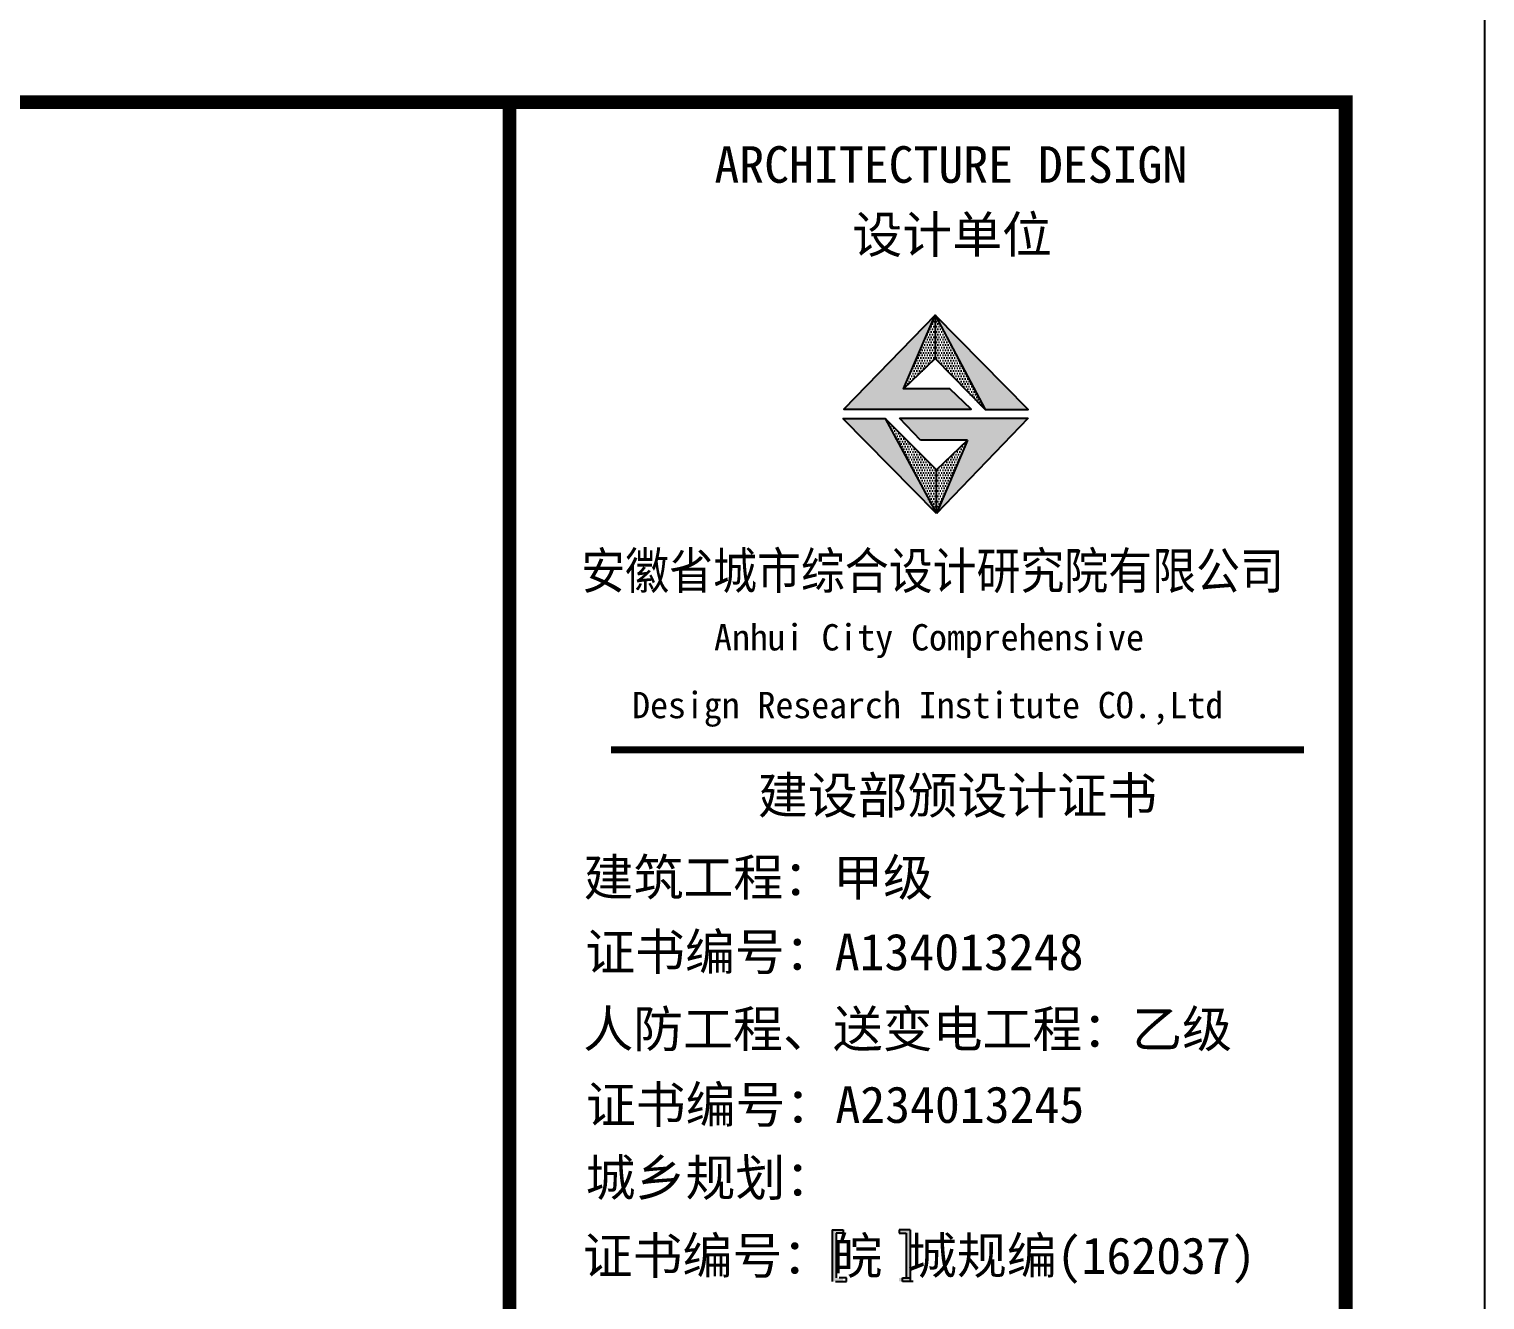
# Model space of a CAD drawing. Extents: x 69728788 to 150676229, y 20333219 to 43663798.
# Drawn here: x 75366432 to 75387357, y 20664747 to 20683016 of the extents above; entities that cross this region are included whole.
import ezdxf

# ---------------------------------------------------------------- set-up
doc = ezdxf.new("R2010")
doc.units = 0
doc.header["$LTSCALE"] = 1000
doc.header["$MEASUREMENT"] = 0
doc.layers.add('PUB_TITLE', color=4, linetype='CONTINUOUS')
doc.layers.add('图框', color=253, linetype='CONTINUOUS')
doc.styles.add('黑体', font='simhei.ttf', dxfattribs={"width": 0.6, "height": 4.3})

msp = doc.modelspace()

# ---------------------------------------------------------------- hatches: boundary and pattern name
at = {"layer": '图框'}
for color, points in [(1, [(75379000.4, 20677845.9), (75379455.7, 20678902), (75378142.9, 20677552.8), (75379970.8, 20677552.8), (75379667.5, 20677845.9)]), (1, [(75380172.9, 20677547.2), (75380791.8, 20677547.2), (75379455.7, 20678902)]), (1, [(75378734.9, 20677417), (75378128, 20677417), (75379473.5, 20676050.3)]), (1, [(75378944.2, 20677421.1), (75379242.6, 20677107.8), (75379918.8, 20677107.8), (75379473.5, 20676050.3), (75380792.8, 20677421.1)]), (4, [(75378030.4, 20665704.7), (75378132.9, 20665704.7), (75378132.9, 20665755.9), (75378085.6, 20665755.9), (75377975.1, 20665755.9), (75377975.1, 20665011.2), (75378085.6, 20665011.2), (75378132.9, 20665011.2), (75378132.9, 20665062.4), (75378030.4, 20665062.4)]), (4, [(75379040.4, 20665062.4), (75378937.8, 20665062.4), (75378937.8, 20665011.2), (75378985.2, 20665011.2), (75379095.6, 20665011.2), (75379095.6, 20665755.9), (75378985.2, 20665755.9), (75378937.8, 20665755.9), (75378937.8, 20665704.7), (75379040.4, 20665704.7)])]:
    msp.add_hatch(color=color, dxfattribs=at).paths.add_polyline_path(points)
h = msp.add_hatch(dxfattribs=at)
h.set_pattern_fill('DOTS', color=256, scale=600, style=0)
h.set_pattern_definition([(360, (70820730.08, 22401001.68), (18.75, 37.5), [0, -37.5])])
h.paths.add_polyline_path([(75379473.5, 20676050.3), (75379473.5, 20676680.2), (75378734.9, 20677417)])
h.paths.add_polyline_path([(75379918.8, 20677107.8), (75379473.5, 20676680.2), (75379473.5, 20676050.3)])
h.paths.add_polyline_path([(75379455.7, 20678902), (75379455.7, 20678280.9), (75380172.9, 20677547.2)])
h.paths.add_polyline_path([(75379455.7, 20678280.9), (75379455.7, 20678902), (75379000.4, 20677845.9)])

# ---------------------------------------------------------------- linework, layer by layer
at = {"layer": 'PUB_TITLE'}
msp.add_lwpolyline([(75219157.4, 20565166.1), (75387357.4, 20565166.1), (75387357.4, 20683966.1), (75219157.4, 20683966.1)], close=True, dxfattribs=at)
at = {"layer": 'PUB_TITLE', "const_width": 200}
msp.add_lwpolyline([(75224157.4, 20567166.1), (75385357.4, 20567166.1), (75385357.4, 20681966.1), (75224157.4, 20681966.1)], close=True, dxfattribs=at)
at = {"layer": '图框'}
for p, q in [((75379000.4, 20677845.9), (75379455.7, 20678902)), ((75379455.7, 20678902), (75380172.9, 20677547.2)), ((75379473.5, 20676050.3), (75378128, 20677417)), ((75378128, 20677417), (75378734.9, 20677417)), ((75379473.5, 20676050.3), (75378128, 20677417)), ((75378128, 20677417), (75378734.9, 20677417)), ((75378128, 20677417), (75378734.9, 20677417)), ((75379473.5, 20676680.2), (75378734.9, 20677417)), ((75378944.2, 20677421.1), (75380792.8, 20677421.1)), ((75379242.6, 20677107.8), (75378944.2, 20677421.1)), ((75380792.8, 20677421.1), (75379473.5, 20676050.3)), ((75379918.8, 20677107.8), (75379242.6, 20677107.8)), ((75379473.5, 20676680.2), (75379918.8, 20677107.8)), ((75379918.8, 20677107.8), (75379473.5, 20676050.3)), ((75379473.5, 20676050.3), (75379473.5, 20676680.2)), ((75379473.5, 20676050.3), (75379473.5, 20676680.2)), ((75379473.5, 20676050.3), (75379473.5, 20676680.2))]:
    msp.add_line(p, q, dxfattribs=at)
at = {"layer": '图框', "color": 1}
for p, q in [((75379473.5, 20676050.3), (75378128, 20677417)), ((75378734.9, 20677417), (75379473.5, 20676050.3))]:
    msp.add_line(p, q, dxfattribs=at)
at = {"layer": '图框', "color": 4}
for p, q in [((75377975.1, 20665755.9), (75378085.6, 20665755.9)), ((75377975.1, 20665755.9), (75377975.1, 20665011.2)), ((75378132.9, 20665704.7), (75378030.4, 20665704.7)), ((75378030.4, 20665704.7), (75378030.4, 20665062.4)), ((75378085.6, 20665755.9), (75378132.9, 20665755.9)), ((75378132.9, 20665755.9), (75378132.9, 20665704.7)), ((75378985.2, 20665755.9), (75378937.8, 20665755.9)), ((75378937.8, 20665755.9), (75378937.8, 20665704.7)), ((75378937.8, 20665704.7), (75379040.4, 20665704.7)), ((75379095.6, 20665755.9), (75378985.2, 20665755.9)), ((75379040.4, 20665704.7), (75379040.4, 20665062.4)), ((75379095.6, 20665755.9), (75379095.6, 20665011.2)), ((75378178.9, 20665062.4), (75378076.3, 20665062.4)), ((75378178.9, 20665011.2), (75378178.9, 20665062.4)), ((75378983.8, 20665011.2), (75378983.8, 20665062.4)), ((75378983.8, 20665062.4), (75379086.3, 20665062.4)), ((75378021.1, 20665011.2), (75378131.5, 20665011.2)), ((75378131.5, 20665011.2), (75378178.9, 20665011.2)), ((75379031.1, 20665011.2), (75378983.8, 20665011.2)), ((75379141.6, 20665011.2), (75379031.1, 20665011.2))]:
    msp.add_line(p, q, dxfattribs=at)
for points, const_width in [([(75385357.4, 20567166.1), (75373338.9, 20567166.1), (75373338.9, 20681966.1), (75385357.4, 20681966.1)], 197.2), ([(75374796.3, 20672654.1), (75384756.3, 20672654.1)], 99.6)]:
    msp.add_lwpolyline(points, dxfattribs=dict(at, const_width=const_width))
at = {"layer": '图框'}
for points in [[(75379667.5, 20677845.9), (75379000.4, 20677845.9), (75379455.7, 20678280.9), (75380172.9, 20677547.2), (75380791.8, 20677547.2), (75379455.7, 20678902), (75378142.9, 20677552.8), (75379970.8, 20677552.8), (75379667.5, 20677845.9)], [(75379455.7, 20678902), (75379455.7, 20678280.9)]]:
    msp.add_lwpolyline(points, dxfattribs=at)

# ---------------------------------------------------------------- texts
at = {"layer": '图框', "color": 4, "style": '黑体'}
for s, height, p in [('ARCHITECTURE DESIGN', 525.888, (75376282.4, 20680806.7)), ('设计单位', 525.89, (75378265, 20679799.4)), ('Anhui City Comprehensive ', 378.48, (75376277.1, 20674083.1)), (' Design Research Institute CO.,Ltd', 378.48, (75374842.4, 20673109.1)), ('建设部颁设计证书', 525.89, (75376907.4, 20671736.8)), (' 建筑工程：甲级', 525.89, (75374044.8, 20670558.4)), ('证书编号：A134013248', 525.888, (75374425.2, 20669486.7)), ('人防工程、送变电工程：乙级', 525.888, (75374397.6, 20668379.3)), ('证书编号：A234013245', 525.888, (75374434.8, 20667291)), ('城乡规划：', 525.89, (75374430.9, 20666240.4)), ('证书编号：皖 城规编(162037)', 525.888, (75374388.8, 20665120.1))]:
    msp.add_text(s, height=height, dxfattribs=at).set_placement(p)
at = {"layer": '图框', "color": 4, "style": '黑体', "width": 0.88}
msp.add_text('安徽省城市综合设计研究院有限公司', height=525.888, dxfattribs=at).set_placement((75374368.8, 20674967))

doc.saveas('drawing.dxf')
